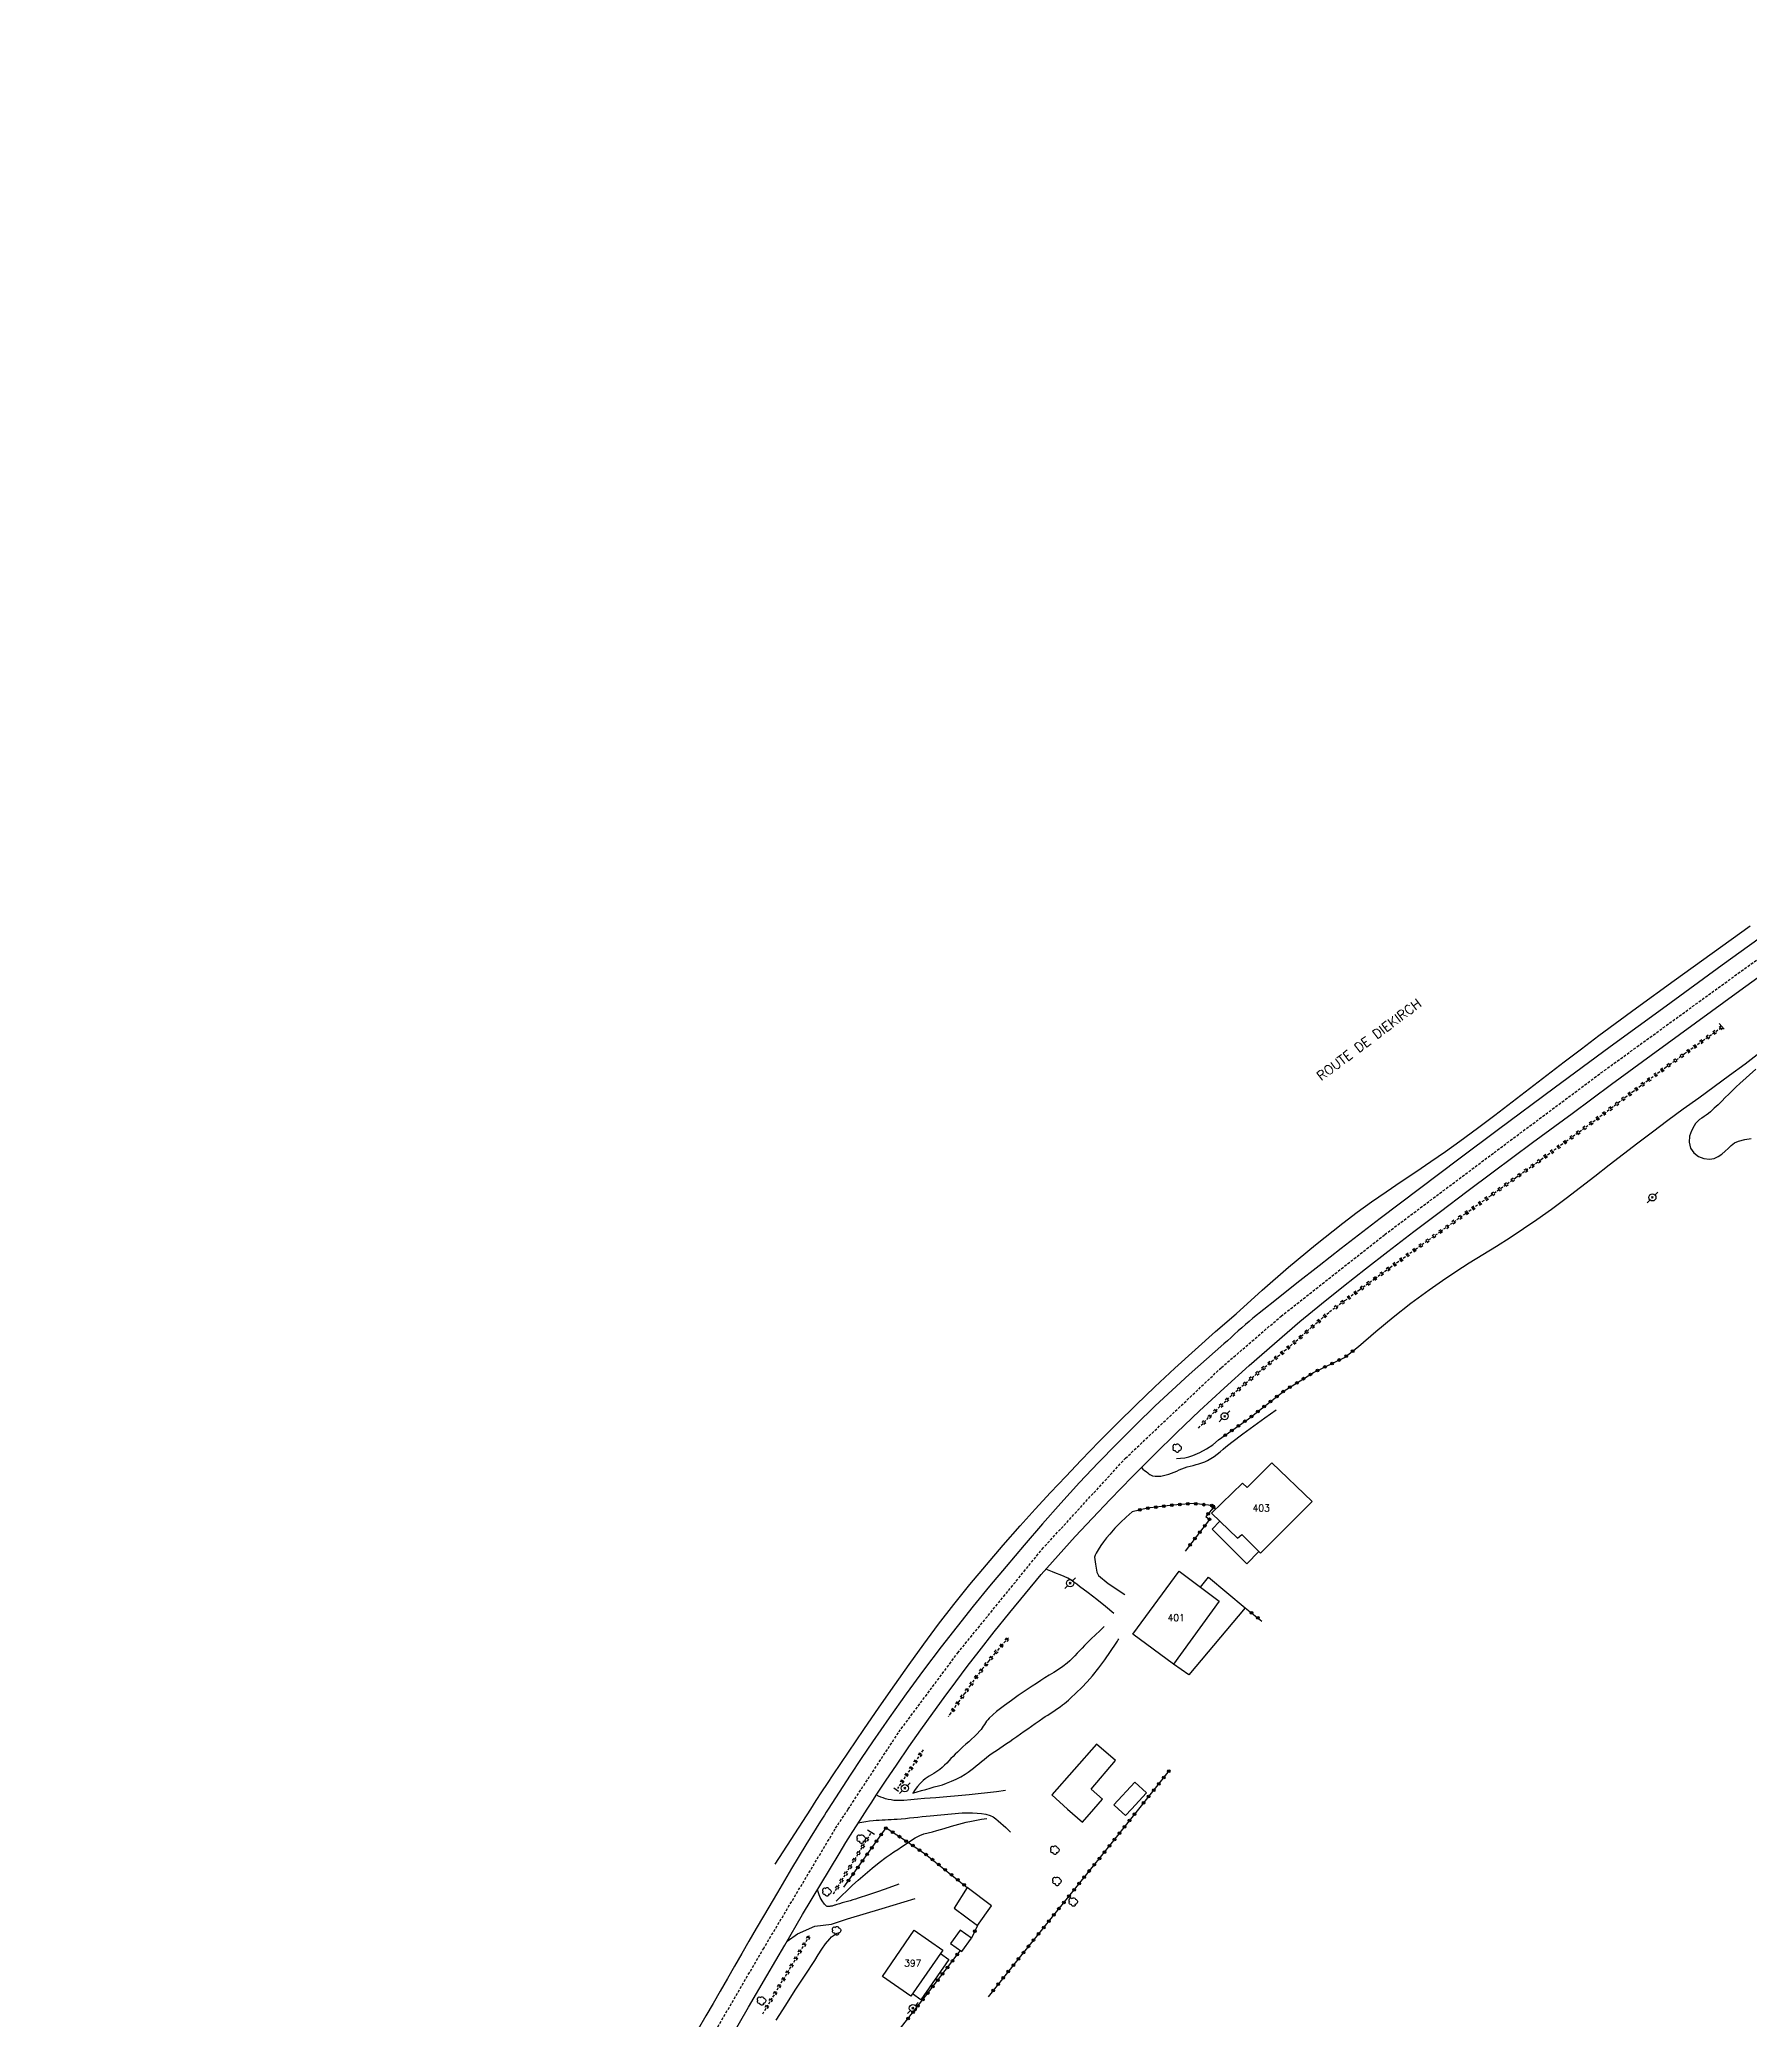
# Model space of a CAD drawing. Header units: millimetres. Extents: x 255000 to 256004, y 44053 to 45000.
# Drawn here: x 255163.6 to 255481.8, y 44631.7 to 45000 of the extents above; entities that cross this region are included whole.
import ezdxf
from ezdxf.enums import TextEntityAlignment as Align

# ---------------------------------------------------------------- set-up
doc = ezdxf.new("R2010")
doc.units = ezdxf.units.MM
doc.linetypes.add('DASHED', pattern=[0.75, 0.5, -0.25])
doc.layers.get('0').update_dxf_attribs({"linetype": 'CONTINUOUS'})
for name, color, linetype in [('W0001', 6, 'DASHED'), ('W0008', 7, 'CONTINUOUS'), ('W0017', 7, 'CONTINUOUS'), ('W0071', 7, 'CONTINUOUS'), ('W0101', 7, 'CONTINUOUS'), ('W0104', 1, 'CONTINUOUS'), ('W0120', 7, 'CONTINUOUS'), ('W0211', 2, 'CONTINUOUS'), ('W0214', 2, 'CONTINUOUS'), ('W0220', 5, 'DASHED'), ('W0300', 7, 'CONTINUOUS'), ('W0322', 7, 'CONTINUOUS'), ('W0323', 7, 'CONTINUOUS'), ('W0333', 7, 'CONTINUOUS'), ('W0473', 7, 'CONTINUOUS'), ('W0989', 7, 'CONTINUOUS'), ('W0991', 7, 'CONTINUOUS')]:
    doc.layers.add(name, color=color, linetype=linetype)
doc.styles.get("Standard").update_dxf_attribs({"font": 'romans.shx', "width": 0.85})

# ---------------------------------------------------------------- blocks, each defined once
blk = doc.blocks.new('T473')
for p, q in [((-0.166667, 0.166667), (0.166667, -0.166667)), ((-0.166667, -0.166667), (0.166667, 0.166667)), ((0.500001, 0.500001), (1.000002, 1.000002)), ((-1.000002, -1.000002), (-0.500001, -0.500001))]:
    blk.add_line(p, q)
blk.add_ellipse((0, 0), major_axis=(0.471405, 0.471405), ratio=1, start_param=5.4977871438, end_param=11.780972451)
blk = doc.blocks.new('T300')
for p, q in [((-0.8, 0.51), (-0.86, 0.34)), ((-0.86, 0.34), (-0.86, 0.17)), ((-0.86, 0.17), (-0.74, 0.06)), ((-0.69, 0.63), (-0.8, 0.51)), ((-0.8, -0.06), (-0.74, 0.06)), ((-0.74, 0.06), (-0.69, 0.11)), ((-0.57, 0.69), (-0.69, 0.63)), ((-0.46, 0.69), (-0.57, 0.69)), ((-0.29, 0.63), (-0.46, 0.69)), ((-0.29, 0.63), (-0.17, 0.74)), ((-0.23, 0.57), (-0.29, 0.63)), ((-0.17, 0.74), (-0.06, 0.8)), ((-0.06, 0.8), (0.06, 0.8)), ((0.06, 0.8), (0.23, 0.74)), ((0.23, 0.74), (0.34, 0.63)), ((0.34, 0.63), (0.4, 0.51)), ((0.46, 0.46), (0.34, 0.46)), ((0.4, 0.51), (0.4, 0.46)), ((0.57, 0.4), (0.46, 0.46)), ((0.57, 0.4), (0.69, 0.29)), ((0.69, 0.29), (0.74, 0.17)), ((0.74, 0.06), (0.69, -0.17)), ((0.74, 0.17), (0.74, 0.06)), ((-0.8, -0.17), (-0.8, -0.06)), ((-0.8, -0.23), (-0.8, -0.17)), ((-0.74, -0.34), (-0.8, -0.23)), ((-0.69, -0.4), (-0.74, -0.34)), ((-0.51, -0.46), (-0.69, -0.4)), ((-0.4, -0.46), (-0.51, -0.46)), ((-0.4, -0.46), (-0.34, -0.46)), ((-0.34, -0.46), (-0.34, -0.4)), ((-0.34, -0.51), (-0.34, -0.46)), ((-0.29, -0.63), (-0.34, -0.51)), ((-0.17, -0.74), (-0.29, -0.63)), ((-0.06, -0.8), (-0.17, -0.74)), ((0.06, -0.8), (-0.06, -0.8)), ((0.17, -0.74), (0.06, -0.8)), ((0.23, -0.69), (0.17, -0.74)), ((0.29, -0.46), (0.23, -0.46)), ((0.29, -0.63), (0.23, -0.69)), ((0.46, -0.4), (0.29, -0.46)), ((0.34, -0.51), (0.29, -0.63)), ((0.34, -0.51), (0.34, -0.46)), ((0.57, -0.34), (0.46, -0.4)), ((0.63, -0.29), (0.57, -0.34)), ((0.69, -0.17), (0.63, -0.29))]:
    blk.add_line(p, q)
blk = doc.blocks.new('t323o')
at = {"color": 0, "linetype": 'Continuous'}
for radius in [0.25, 0.15]:
    blk.add_circle((0, 0), radius, dxfattribs=at)
blk = doc.blocks.new('t220o')
at = {"color": 0, "linetype": 'Continuous'}
for p, q in [((-0.25, 0.25), (0.25, 0.25)), ((-0.25, -0.25), (0.25, -0.25))]:
    blk.add_line(p, q, dxfattribs=at)
blk = doc.blocks.new('t322o')
at = {"color": 0, "linetype": 'Continuous'}
for radius in [0.25, 0.15]:
    blk.add_circle((0, 0), radius, dxfattribs=at)

msp = doc.modelspace()

# ---------------------------------------------------------------- linework, layer by layer
at = {"layer": 'W0001'}
for points in [[(255313.96, 44671), (255323.39, 44685.34), (255334.32, 44700.01), (255350.04, 44719.33), (255365.53, 44736.22), (255383.38, 44753.1), (255394.47, 44762.64), (255413.77, 44777.83), (255434.09, 44793.06), (255453.97, 44807.87), (255473.98, 44822.39), (255494.28, 44837.12), (255514.29, 44851.42), (255534.21, 44865.75), (255554.28, 44880.28), (255574.71, 44895.07), (255594.79, 44909.67), (255614.95, 44924.22), (255635.13, 44938.95), (255655.1, 44953.4), (255675.49, 44968.28), (255705.56, 44990.32), (255718.66, 45000)], [(255163.56, 44412.59), (255177.44, 44436.38), (255188.15, 44454.97), (255200.54, 44476.42), (255212.92, 44497.76), (255226.45, 44521.21), (255243.06, 44549.86), (255261.57, 44581.94), (255274.77, 44604.39), (255286.69, 44625.33), (255298.18, 44645.02), (255311.62, 44667.44), (255313.96, 44671)]]:
    msp.add_lwpolyline(points, dxfattribs=at)
at = {"layer": 'W0008'}
for points in [[(255486.68, 44835.24), (255481.6, 44831.58), (255476.53, 44827.9), (255466.09, 44820.31), (255455.67, 44812.7), (255445.27, 44805.06), (255434.9, 44797.37), (255427.56, 44791.87), (255420.23, 44786.35), (255412.93, 44780.79), (255405.66, 44775.2), (255401.53, 44771.99), (255397.42, 44768.77), (255393.33, 44765.52), (255389.25, 44762.25)], [(255397.95, 44761.63), (255402.01, 44764.92), (255406.1, 44768.2), (255410.2, 44771.44), (255414.32, 44774.66), (255419.19, 44778.4), (255424.1, 44782.11), (255429.01, 44785.8), (255433.94, 44789.48), (255441.26, 44794.93), (255448.6, 44800.36), (255455.95, 44805.77), (255463.31, 44811.17), (255471.55, 44817.18), (255479.81, 44823.17), (255488.07, 44829.14)], [(255389.25, 44762.25), (255388.55, 44761.68), (255387.87, 44761.09), (255387.19, 44760.5), (255386.51, 44759.9), (255385.84, 44759.29), (255385.17, 44758.69), (255384.49, 44758.09), (255383.81, 44757.49), (255380.59, 44754.65), (255377.38, 44751.79), (255374.2, 44748.9), (255371.07, 44745.95), (255367.48, 44742.47), (255363.94, 44738.94), (255360.45, 44735.37), (255357.01, 44731.73), (255353.51, 44727.9), (255350.08, 44724.01), (255346.7, 44720.07), (255343.35, 44716.11), (255340.27, 44712.42), (255337.22, 44708.71), (255334.21, 44704.96), (255331.26, 44701.16), (255327.98, 44696.81), (255324.76, 44692.4), (255321.6, 44687.96), (255318.48, 44683.48), (255316.38, 44680.39), (255314.31, 44677.28), (255312.26, 44674.15), (255310.25, 44671)], [(255317.48, 44671), (255318.33, 44672.3), (255319.17, 44673.59), (255320.02, 44674.89), (255320.88, 44676.18), (255323.04, 44679.38), (255325.23, 44682.56), (255327.44, 44685.71), (255329.69, 44688.85), (255331.81, 44691.76), (255333.95, 44694.64), (255336.11, 44697.51), (255338.31, 44700.36), (255341.14, 44703.96), (255344, 44707.55), (255346.91, 44711.1), (255349.88, 44714.59), (255353.01, 44718.15), (255356.19, 44721.66), (255359.43, 44725.12), (255362.7, 44728.54), (255366.78, 44732.75), (255370.91, 44736.9), (255375.08, 44741.01), (255379.32, 44745.06), (255383.89, 44749.29), (255388.54, 44753.45), (255393.24, 44757.55), (255397.95, 44761.63)], [(255310.25, 44671), (255309.89, 44670.44), (255309.53, 44669.87), (255309.17, 44669.3), (255308.82, 44668.74), (255306.1, 44664.36), (255303.43, 44659.95), (255300.8, 44655.52), (255298.18, 44651.08), (255296.83, 44648.77), (255295.48, 44646.46), (255294.15, 44644.14), (255292.82, 44641.82), (255291.49, 44639.5), (255290.16, 44637.17), (255288.83, 44634.85), (255287.49, 44632.54), (255286.05, 44630.06), (255284.61, 44627.58), (255282.99, 44625.37), (255282.25, 44624.55)], [(255292.04, 44628.37), (255295.44, 44634.2), (255298.85, 44640.02), (255302.17, 44645.7), (255305.49, 44651.39), (255308.84, 44657.05), (255312.25, 44662.69), (255313.54, 44664.77), (255314.85, 44666.86), (255316.16, 44668.93), (255317.48, 44671)]]:
    msp.add_lwpolyline(points, dxfattribs=at)
at = {"layer": 'W0017'}
for points in [[(255368.5, 44734.49), (255368.78, 44734.23), (255369.06, 44733.98), (255369.36, 44733.74), (255369.67, 44733.51), (255369.87, 44733.36), (255370.08, 44733.21), (255370.3, 44733.07), (255370.55, 44732.98), (255371.07, 44732.88), (255371.59, 44732.87), (255372.11, 44732.92), (255372.62, 44733), (255373.12, 44733.12), (255373.62, 44733.27), (255374.11, 44733.45), (255374.59, 44733.65), (255375.06, 44733.86), (255375.53, 44734.06), (255376.01, 44734.26), (255376.49, 44734.44), (255377.03, 44734.61), (255377.57, 44734.77), (255378.11, 44734.91), (255378.66, 44735.06), (255379.2, 44735.21), (255379.74, 44735.39), (255380.27, 44735.59), (255380.78, 44735.83), (255381.4, 44736.19), (255382, 44736.58), (255382.57, 44737.01), (255383.13, 44737.45), (255383.68, 44737.91), (255384.22, 44738.36), (255384.77, 44738.81), (255385.33, 44739.24), (255387.38, 44740.75), (255389.43, 44742.25), (255391.48, 44743.75), (255393.54, 44745.24)], [(255359.78, 44717.86), (255359.94, 44716.56), (255360.22, 44715.04), (255360.54, 44714.41), (255362.32, 44712.92), (255365.4, 44710.87)], [(255363.34, 44707.36), (255361.79, 44708.66), (255360.22, 44709.94), (255358.62, 44711.19), (255357.01, 44712.41), (255356.48, 44712.81), (255355.95, 44713.2), (255355.41, 44713.58), (255354.84, 44713.92), (255354.14, 44714.27), (255353.41, 44714.56), (255352.68, 44714.83), (255351.96, 44715.12), (255351.66, 44715.24), (255351.36, 44715.37), (255351.06, 44715.49), (255350.76, 44715.61)], [(255323.38, 44657.06), (255321.5, 44656.36), (255319.61, 44655.69), (255317.71, 44655.04), (255315.81, 44654.42), (255315.31, 44654.26), (255314.82, 44654.11), (255314.32, 44653.97), (255313.82, 44653.82), (255313.33, 44653.68), (255312.83, 44653.54), (255312.33, 44653.4), (255311.83, 44653.26), (255311.69, 44653.21), (255311.55, 44653.16), (255311.4, 44653.12), (255311.26, 44653.07), (255311.12, 44653.02), (255310.97, 44652.98), (255310.83, 44652.94), (255310.68, 44652.92), (255310.53, 44652.89), (255310.38, 44652.87), (255310.22, 44652.87), (255310.07, 44652.9), (255309.91, 44652.98), (255309.78, 44653.09), (255309.67, 44653.21), (255309.56, 44653.34), (255309.14, 44653.94), (255308.77, 44654.59), (255308.47, 44655.26), (255308.25, 44655.97)], [(255302.6, 44646.42), (255304.55, 44647.8), (255307.74, 44649.26), (255310.84, 44649.58), (255313.86, 44650.58), (255320.3, 44652.49), (255326.44, 44654.36)]]:
    msp.add_lwpolyline(points, dxfattribs=at)
at = {"layer": 'W0071'}
for points in [[(255482.77, 44808.6), (255479.83, 44805.91), (255479.14, 44805.26), (255478.46, 44804.6), (255477.78, 44803.94), (255477.1, 44803.28), (255476.43, 44802.61), (255475.75, 44801.95), (255475.06, 44801.3), (255474.36, 44800.66), (255473.98, 44800.34), (255473.57, 44800.05), (255473.15, 44799.77), (255472.73, 44799.49), (255472.32, 44799.19), (255471.93, 44798.85), (255471.57, 44798.46), (255471.28, 44798.02), (255470.82, 44797.11), (255470.46, 44796.1), (255470.36, 44794.99), (255470.65, 44793.89), (255471.27, 44793), (255472.13, 44792.35), (255473.12, 44791.97), (255474.17, 44791.86), (255475.01, 44791.99), (255475.79, 44792.34), (255476.47, 44792.8), (255477.09, 44793.33), (255477.64, 44793.85), (255478.21, 44794.38), (255478.84, 44794.86), (255479.55, 44795.2), (255480.72, 44795.51), (255481.92, 44795.66)], [(255343.19, 44674.46), (255341.52, 44674.23), (255339.84, 44674.02), (255338.16, 44673.82), (255336.48, 44673.64), (255334.4, 44673.45), (255332.32, 44673.28), (255330.24, 44673.12), (255328.15, 44672.96), (255326.87, 44672.84), (255325.58, 44672.69), (255324.29, 44672.58), (255322.99, 44672.58), (255322.46, 44672.62), (255321.94, 44672.7), (255321.42, 44672.8), (255320.91, 44672.93), (255320.47, 44673.07), (255320.03, 44673.23), (255319.6, 44673.42), (255319.19, 44673.63)], [(255315.83, 44668.47), (255316.52, 44668.59), (255317.21, 44668.7), (255317.9, 44668.79), (255318.6, 44668.87), (255319.16, 44668.92), (255319.71, 44668.96), (255320.27, 44669), (255320.83, 44669.02), (255321.39, 44669.05), (255321.95, 44669.08), (255322.51, 44669.11), (255323.07, 44669.15), (255323.84, 44669.21), (255324.61, 44669.28), (255325.38, 44669.36), (255326.15, 44669.44), (255326.92, 44669.52), (255327.69, 44669.6), (255328.46, 44669.67), (255329.23, 44669.74), (255331.19, 44669.93), (255333.15, 44670.14), (255335.13, 44670.29), (255337.11, 44670.3), (255337.92, 44670.27), (255338.74, 44670.2), (255339.56, 44670.07), (255340.35, 44669.82), (255340.9, 44669.54), (255341.4, 44669.18), (255341.87, 44668.79), (255342.34, 44668.41), (255342.81, 44668.01), (255343.27, 44667.6), (255343.72, 44667.17), (255344.16, 44666.73)]]:
    msp.add_lwpolyline(points, dxfattribs=at)
at = {"layer": 'W0101'}
for points in [[(255392.73, 44735.35), (255388.15, 44730.82), (255387.32, 44731.6), (255381.54, 44726.03), (255386.36, 44721.38), (255387.15, 44722.05), (255390.64, 44718.61), (255400.23, 44728.18)], [(255366.92, 44703.51), (255375.49, 44715.23), (255382.98, 44709.66), (255374.46, 44697.96), (255366.92, 44703.51)], [(255331.54, 44644.74), (255325.62, 44636.24), (255320.36, 44639.87), (255326.21, 44648.48)]]:
    msp.add_lwpolyline(points, close=True, dxfattribs=at)
at = {"layer": 'W0104'}
for points in [[(255383.11, 44724.52), (255381.68, 44723.02), (255388.13, 44716.57), (255390.36, 44718.89)], [(255379.5, 44712.25), (255380.95, 44714.12), (255387.81, 44708.42), (255377.3, 44695.99), (255374.46, 44697.96)], [(255363.65, 44680.01), (255360.15, 44683.08), (255351.85, 44673.62), (255354.78, 44671)], [(255359.62, 44671), (255361.23, 44672.86), (255359.13, 44674.68), (255363.65, 44680.01)], [(255366.65, 44671), (255369.43, 44674.02), (255367.25, 44676.03), (255363.35, 44671.8), (255364.21, 44671)], [(255354.78, 44671), (255357.51, 44668.56), (255359.62, 44671)], [(255364.21, 44671), (255365.53, 44669.79)], [(255365.53, 44669.79), (255366.65, 44671)], [(255331.14, 44644.16), (255332.69, 44643.06), (255327.47, 44635.56), (255325.91, 44636.65)]]:
    msp.add_lwpolyline(points, dxfattribs=at)
for points in [[(255333.69, 44652.55), (255338.02, 44649.35), (255340.64, 44653), (255336.11, 44656.45)], [(255334.78, 44648.48), (255332.99, 44646), (255335.09, 44644.49), (255336.88, 44646.97)]]:
    msp.add_lwpolyline(points, close=True, dxfattribs=at)
at = {"layer": 'W0120'}
for points in [[(255476.89, 44816.04), (255475.93, 44817.09)], [(255323.32, 44674.26), (255322.43, 44674.87)], [(255318.84, 44666.27), (255317.57, 44667.07)]]:
    msp.add_lwpolyline(points, dxfattribs=at)
at = {"layer": 'W0211'}
for points in [[(255386.12, 44763.08), (255390.94, 44767.47), (255395.85, 44771.75), (255400.86, 44775.91), (255405.97, 44779.96), (255408.63, 44781.96), (255411.32, 44783.9), (255414.05, 44785.79), (255416.8, 44787.66), (255419.55, 44789.51), (255422.3, 44791.38), (255425.03, 44793.27), (255427.73, 44795.2), (255430.99, 44797.61), (255434.23, 44800.05), (255437.46, 44802.51), (255440.67, 44804.98), (255443.88, 44807.46), (255447.1, 44809.93), (255450.33, 44812.38), (255453.58, 44814.81), (255460.57, 44819.97), (255467.58, 44825.08), (255474.63, 44830.16), (255481.7, 44835.2)], [(255408.9, 44757.01), (255412.08, 44759.77), (255415.33, 44762.45), (255418.64, 44765.05), (255422.02, 44767.56), (255424.47, 44769.28), (255426.96, 44770.93), (255429.48, 44772.54), (255432.02, 44774.12), (255434.56, 44775.69), (255437.09, 44777.28), (255439.59, 44778.92), (255442.06, 44780.61), (255444.8, 44782.57), (255447.51, 44784.58), (255450.19, 44786.63), (255452.86, 44788.69), (255455.52, 44790.77), (255458.18, 44792.84), (255460.85, 44794.9), (255463.53, 44796.94), (255466.39, 44799.07), (255469.26, 44801.17), (255472.15, 44803.27), (255475.03, 44805.37), (255477.9, 44807.47), (255480.77, 44809.59), (255483.61, 44811.74)], [(255306.98, 44671), (255308.03, 44672.59), (255309.08, 44674.18), (255310.13, 44675.77), (255311.18, 44677.36), (255314.01, 44681.58), (255316.85, 44685.79), (255319.72, 44689.97), (255322.63, 44694.13), (255325.31, 44697.9), (255328.01, 44701.65), (255330.76, 44705.36), (255333.59, 44709.02), (255336.59, 44712.76), (255339.67, 44716.44), (255342.8, 44720.08), (255345.96, 44723.68), (255348.74, 44726.78), (255351.56, 44729.84), (255354.41, 44732.86), (255357.29, 44735.86), (255360.67, 44739.33), (255364.07, 44742.76), (255367.52, 44746.16), (255371.01, 44749.5), (255374.73, 44752.97), (255378.47, 44756.4), (255382.26, 44759.77), (255386.12, 44763.08)], [(255375, 44736.19), (255375.78, 44736.22), (255376.55, 44736.33), (255377.31, 44736.5), (255378.05, 44736.74), (255379.35, 44737.3), (255380.59, 44737.97), (255381.76, 44738.75), (255382.86, 44739.64)], [(255355.3, 44691.61), (255356.38, 44692.6), (255357.42, 44693.62), (255358.43, 44694.68), (255359.39, 44695.78), (255360.56, 44697.24), (255361.67, 44698.74), (255362.73, 44700.28), (255363.78, 44701.82), (255363.92, 44702.02), (255364.05, 44702.23), (255364.18, 44702.44), (255364.31, 44702.65)], [(255325.99, 44673.99), (255326.8, 44674.22), (255327.61, 44674.44), (255328.41, 44674.67), (255329.22, 44674.9), (255329.98, 44675.12), (255330.74, 44675.32), (255331.51, 44675.54), (255332.26, 44675.8), (255333.15, 44676.17), (255334.03, 44676.57), (255334.89, 44677.02), (255335.73, 44677.51), (255336.26, 44677.86), (255336.77, 44678.23), (255337.27, 44678.63), (255337.76, 44679.03), (255338.25, 44679.44), (255338.73, 44679.85), (255339.22, 44680.25), (255339.73, 44680.63), (255340.33, 44681.07), (255340.93, 44681.5), (255341.54, 44681.92), (255342.16, 44682.34), (255342.77, 44682.76), (255343.38, 44683.18), (255344, 44683.59), (255344.61, 44684.02), (255345.3, 44684.5), (255345.99, 44684.98), (255346.68, 44685.47), (255347.37, 44685.95), (255348.06, 44686.43), (255348.75, 44686.92), (255349.45, 44687.4), (255350.14, 44687.88), (255350.6, 44688.19), (255351.07, 44688.49), (255351.53, 44688.79), (255352, 44689.1), (255352.46, 44689.4), (255352.92, 44689.71), (255353.37, 44690.03), (255353.82, 44690.36), (255354.2, 44690.66), (255354.58, 44690.96), (255354.94, 44691.28), (255355.3, 44691.61)], [(255300.39, 44660.78), (255306.98, 44671)], [(255311.75, 44653.86), (255312.74, 44654.88), (255313.75, 44655.87), (255314.78, 44656.85), (255315.83, 44657.8), (255317.1, 44658.91), (255318.39, 44659.99), (255319.71, 44661.05), (255321.05, 44662.07), (255321.74, 44662.57), (255322.46, 44663.04), (255323.18, 44663.51), (255323.9, 44663.98), (255324.72, 44664.53), (255325.54, 44665.11), (255326.39, 44665.65), (255327.28, 44666.11), (255328.04, 44666.4), (255328.83, 44666.61), (255329.63, 44666.8), (255330.42, 44667), (255331.79, 44667.4), (255333.16, 44667.81), (255334.54, 44668.21), (255335.93, 44668.56), (255336.87, 44668.77), (255337.82, 44668.96), (255338.77, 44669.13), (255339.73, 44669.28)], [(255300.56, 44631.75), (255302.33, 44634.54), (255304.12, 44637.33), (255305.93, 44640.1), (255307.75, 44642.86), (255308.4, 44643.89), (255309.04, 44644.93), (255309.73, 44645.96), (255310.52, 44646.89), (255310.87, 44647.22), (255311.24, 44647.51), (255311.64, 44647.78), (255312.05, 44648)]]:
    msp.add_lwpolyline(points, dxfattribs=at)
at = {"layer": 'W0214'}
for points in [[(255361.57, 44704.93), (255360.76, 44704.17), (255359.95, 44703.41), (255359.15, 44702.64), (255358.36, 44701.86), (255357.9, 44701.4), (255357.45, 44700.92), (255357.01, 44700.45), (255356.57, 44699.97), (255356.12, 44699.49), (255355.66, 44699.03), (255355.19, 44698.58), (255354.7, 44698.15), (255353.9, 44697.53), (255353.08, 44696.95), (255352.23, 44696.41), (255351.35, 44695.92)], [(255351.35, 44695.92), (255350.56, 44695.41), (255349.77, 44694.9), (255348.98, 44694.38), (255348.2, 44693.85), (255346.9, 44692.98), (255345.6, 44692.09), (255344.32, 44691.2), (255343.06, 44690.26), (255342.31, 44689.7), (255341.56, 44689.13), (255340.84, 44688.53), (255340.16, 44687.88), (255339.92, 44687.6), (255339.7, 44687.32), (255339.49, 44687.02), (255339.29, 44686.71), (255339.09, 44686.41), (255338.89, 44686.11), (255338.68, 44685.82), (255338.44, 44685.54), (255337.95, 44685.01), (255337.44, 44684.5), (255336.92, 44684.01), (255336.39, 44683.53), (255335.85, 44683.05), (255335.31, 44682.58), (255334.78, 44682.09), (255334.26, 44681.6), (255333.85, 44681.2), (255333.46, 44680.79), (255333.07, 44680.38), (255332.68, 44679.96), (255332.28, 44679.55), (255331.88, 44679.15), (255331.46, 44678.76), (255331.02, 44678.39), (255330.65, 44678.1), (255330.26, 44677.84), (255329.86, 44677.6), (255329.45, 44677.37), (255329.05, 44677.13), (255328.65, 44676.88), (255328.27, 44676.61), (255327.91, 44676.31), (255327.37, 44675.78), (255326.87, 44675.22), (255326.41, 44674.62), (255325.99, 44673.99)]]:
    msp.add_lwpolyline(points, dxfattribs=at)
at = {"layer": 'W0220'}
for points in [[(255476.35, 44816.27), (255472.93, 44813.84), (255469.52, 44811.4), (255466.12, 44808.94), (255462.73, 44806.46), (255461.4, 44805.47), (255460.07, 44804.48), (255458.75, 44803.48), (255457.43, 44802.48), (255456.11, 44801.48), (255454.79, 44800.48), (255453.47, 44799.48), (255452.14, 44798.5), (255447.49, 44795.1), (255442.83, 44791.73), (255438.15, 44788.38), (255433.47, 44785.04), (255428.78, 44781.7), (255424.1, 44778.36), (255419.42, 44775.01), (255414.75, 44771.64), (255411.93, 44769.59), (255409.11, 44767.54), (255406.29, 44765.49), (255403.48, 44763.42)], [(255379.09, 44741.82), (255380.65, 44743.44), (255382.24, 44745.03), (255383.87, 44746.59), (255385.52, 44748.12), (255387.86, 44750.19), (255390.26, 44752.21), (255392.68, 44754.2), (255395.08, 44756.2), (255396.14, 44757.1), (255397.19, 44758), (255398.23, 44758.91), (255399.28, 44759.82), (255400.32, 44760.73), (255401.37, 44761.63), (255402.42, 44762.53), (255403.48, 44763.42)], [(255343.76, 44702.86), (255342.52, 44701.46), (255341.3, 44700.03), (255340.1, 44698.58), (255338.93, 44697.11), (255337.79, 44695.59), (255336.68, 44694.05), (255335.58, 44692.5), (255334.49, 44690.94), (255334.01, 44690.25), (255333.53, 44689.56), (255333.05, 44688.87), (255332.58, 44688.18)], [(255327.9, 44681.99), (255323.12, 44674.85)], [(255318.11, 44666.46), (255311.11, 44655.14)], [(255306.71, 44647.41), (255298.02, 44632.89)]]:
    msp.add_lwpolyline(points, dxfattribs=at)
at = {"layer": 'W0322'}
msp.add_lwpolyline([(255382.86, 44739.64), (255388.41, 44743.57), (255395.02, 44748.74), (255400.52, 44752.19), (255406.29, 44754.98), (255408.9, 44757.01)], dxfattribs=at)
at = {"layer": 'W0323'}
for points in [[(255382.18, 44727.36), (255378.13, 44727.83), (255374.33, 44727.51), (255369.65, 44726.96), (255366.75, 44726.27)], [(255382.18, 44727.36), (255380.49, 44725.42), (255381.17, 44724.86), (255376.63, 44718.93)], [(255387.82, 44708.42), (255390.88, 44705.96)], [(255373.68, 44678.18), (255367.98, 44671)], [(255367.98, 44671), (255361.35, 44662.65), (255345.27, 44642.72), (255340.02, 44636.09)], [(255313.13, 44656.49), (255321, 44667.49), (255324.97, 44664.91), (255328.36, 44662.62), (255336.11, 44656.45)], [(255338.02, 44649.35), (255336.88, 44646.97)], [(255315.85, 44620.26), (255328.35, 44636.22), (255334.82, 44644.69)]]:
    msp.add_lwpolyline(points, dxfattribs=at)
at = {"layer": 'W0333'}
msp.add_lwpolyline([(255366.75, 44726.27), (255365.66, 44725.29), (255364.6, 44724.27), (255363.58, 44723.21), (255362.6, 44722.12), (255362.02, 44721.43), (255361.45, 44720.72), (255360.92, 44719.99), (255360.43, 44719.23), (255360.24, 44718.9), (255360.07, 44718.56), (255359.91, 44718.21), (255359.78, 44717.86)], dxfattribs=at)

# ---------------------------------------------------------------- block references
at = {"layer": 'W0220'}
for p, rotation in [((255472.66, 44813.66), 215.6349151742453), ((255473.88, 44814.52), 215.3493300585329), ((255475.11, 44815.39), 215.3493300585329), ((255476.33, 44816.26), 215.3493300585329), ((255466.58, 44809.27), 215.9204990437831), ((255467.79, 44810.15), 215.9204990437831), ((255469.01, 44811.03), 215.9204990437831), ((255470.22, 44811.91), 215.6349151742453), ((255471.44, 44812.78), 215.6349151742453), ((255461.74, 44805.72), 216.537067825881), ((255462.94, 44806.61), 216.2060816668998), ((255464.15, 44807.5), 216.2060816668998), ((255465.37, 44808.39), 216.2060816668998), ((255456.95, 44802.11), 217.2134345173275), ((255458.14, 44803.02), 217.2187256324185), ((255459.34, 44803.92), 217.0969885197171), ((255460.54, 44804.83), 216.8697677549368), ((255452.15, 44798.51), 216.5000367182586), ((255453.36, 44799.4), 216.5000367182586), ((255454.56, 44800.3), 216.8433149333213), ((255455.75, 44801.2), 217.0811157668285), ((255447.3, 44794.97), 215.8675370228683), ((255448.52, 44795.85), 216.1503851864516), ((255449.73, 44796.74), 216.1503851864516), ((255450.94, 44797.62), 216.1503851864516), ((255442.44, 44791.46), 215.655878092284), ((255443.66, 44792.33), 215.8675370228683), ((255444.87, 44793.21), 215.8675370228683), ((255446.09, 44794.09), 215.8675370228683), ((255436.34, 44787.09), 215.5154102992683), ((255437.56, 44787.96), 215.5154102992683), ((255438.78, 44788.83), 215.655878092284), ((255440, 44789.71), 215.655878092284), ((255441.22, 44790.58), 215.655878092284), ((255431.46, 44783.6), 215.463294140981), ((255432.68, 44784.47), 215.463294140981), ((255433.9, 44785.35), 215.5154102992683), ((255435.12, 44786.22), 215.5154102992683), ((255426.57, 44780.12), 215.4995323498656), ((255427.79, 44780.99), 215.4995323498656), ((255429.02, 44781.86), 215.463294140981), ((255430.24, 44782.73), 215.463294140981), ((255421.69, 44776.63), 215.6069689551661), ((255422.91, 44777.51), 215.6069689551661), ((255424.13, 44778.38), 215.4995323498656), ((255425.35, 44779.25), 215.4995323498656), ((255416.82, 44773.13), 215.7856029897443), ((255418.04, 44774.01), 215.7856029897443), ((255419.25, 44774.89), 215.7856029897443), ((255420.47, 44775.76), 215.6069689551661), ((255410.74, 44768.73), 216.0371087937781), ((255411.96, 44769.62), 215.9388135071554), ((255413.17, 44770.5), 215.9388135071554), ((255414.39, 44771.38), 215.9388135071554), ((255415.6, 44772.25), 215.7856029897443), ((255405.9, 44765.2), 216.233693264039), ((255407.11, 44766.08), 216.135402045795), ((255408.32, 44766.97), 216.135402045795), ((255409.53, 44767.85), 216.0371087937781), ((255401.5, 44761.74), 40.56695696676506), ((255402.64, 44762.71), 40.15901533424919), ((255404.69, 44764.31), 216.233693264039), ((255396.96, 44757.81), 40.68471124718772), ((255398.1, 44758.79), 40.92534062545424), ((255399.23, 44759.78), 41.04573693968501), ((255400.36, 44760.76), 40.85468195656721), ((255392.37, 44753.95), 39.52549665335357), ((255393.52, 44754.91), 39.80638304733274), ((255394.68, 44755.87), 39.80638304733274), ((255395.82, 44756.83), 40.32385498164791), ((255388.91, 44751.07), 40.07237631413801), ((255390.06, 44752.04), 40.07237631413801), ((255391.21, 44752.99), 39.52549665335357), ((255384.42, 44747.1), 42.82771792485237), ((255385.52, 44748.12), 42.82771792485237), ((255386.64, 44749.11), 41.44635781219831), ((255387.76, 44750.1), 41.44635781219831), ((255380.13, 44742.9), 45.9657202732424), ((255381.18, 44743.97), 44.91971980789337), ((255382.24, 44745.03), 44.91971980789337), ((255383.33, 44746.07), 43.87371902557378), ((255343.45, 44702.51), 228.4105984737274), ((255340.52, 44699.09), 230.5286917740687), ((255341.48, 44700.24), 229.4696470378021), ((255342.45, 44701.38), 229.4696470378021), ((255337.75, 44695.54), 234.2350494125699), ((255338.65, 44696.74), 232.9142973334198), ((255339.58, 44697.92), 231.5877326839381), ((255335.15, 44691.87), 234.8965031130519), ((255336.01, 44693.1), 234.8959550143775), ((255336.87, 44694.32), 234.2350494125699), ((255333.43, 44689.42), 235.415500754078), ((255334.28, 44690.65), 234.8909824540759), ((255327.29, 44681.09), 236.215592636903), ((255324.79, 44677.35), 236.215592636903), ((255325.62, 44678.59), 236.215592636903), ((255326.46, 44679.84), 236.215592636903), ((255323.95, 44676.1), 236.215592636903), ((255315.84, 44662.79), 238.2738013228834), ((255316.63, 44664.07), 238.2738013228834), ((255317.42, 44665.35), 238.2738013228834), ((255313.48, 44658.97), 238.2738013228834), ((255314.27, 44660.24), 238.2738013228834), ((255315.06, 44661.52), 238.2738013228834), ((255311.9, 44656.41), 238.2738013228834), ((255312.69, 44657.69), 238.2738013228834), ((255304.95, 44644.48), 239.1024517915563), ((255305.72, 44645.76), 239.1024517915563), ((255306.49, 44647.05), 239.1024517915563), ((255302.64, 44640.61), 239.1024517915563), ((255303.41, 44641.9), 239.1024517915563), ((255304.18, 44643.19), 239.1024517915563), ((255300.33, 44636.75), 239.1024517915563), ((255301.1, 44638.04), 239.1024517915563), ((255301.87, 44639.33), 239.1024517915563), ((255298.79, 44634.18), 239.1024517915563), ((255299.56, 44635.47), 239.1024517915563)]:
    msp.add_blockref('t220o', p, dxfattribs=dict(at, rotation=rotation))
at = {"layer": 'W0300'}
for p in [(255375.18, 44738.09), (255316.44, 44665.43), (255352.43, 44663.34), (255310.03, 44655.59), (255352.84, 44657.56), (255355.86, 44653.72), (255311.84, 44648.38), (255297.89, 44635.32)]:
    msp.add_blockref('T300', p, dxfattribs=at)
at = {"layer": 'W0322'}
for p, rotation in [((255405.3, 44754.5), 25.7529385924031), ((255406.61, 44755.23), 37.92203074050266), ((255407.79, 44756.15), 37.92203074050266), ((255397.39, 44750.23), 32.12326019250897), ((255398.66, 44751.03), 32.12326019250897), ((255399.93, 44751.83), 32.12326019250897), ((255401.25, 44752.55), 25.7529385924031), ((255402.6, 44753.2), 25.7529385924031), ((255403.95, 44753.85), 25.7529385924031), ((255392.5, 44746.77), 38.04914533493704), ((255393.68, 44747.7), 38.04914533493704), ((255394.86, 44748.62), 38.04914533493704), ((255396.12, 44749.44), 32.12326019250897), ((255387.75, 44743.1), 35.32123919837912), ((255388.96, 44744), 38.04914533493704), ((255390.14, 44744.92), 38.04914533493704), ((255391.32, 44745.85), 38.04914533493704), ((255384.08, 44740.5), 35.32123919837912), ((255385.3, 44741.37), 35.32123919837912), ((255386.53, 44742.24), 35.32123919837912)]:
    msp.add_blockref('t322o', p, dxfattribs=dict(at, rotation=rotation))
at = {"layer": 'W0323'}
for p, rotation in [((255368.21, 44726.62), 193.3853943840818), ((255369.67, 44726.96), 186.7489601442215), ((255371.16, 44727.14), 186.7489601442215), ((255372.64, 44727.31), 186.7489601442215), ((255374.13, 44727.49), 186.7489601442215), ((255375.63, 44727.62), 184.7187644522049), ((255377.12, 44727.74), 184.7187644522049), ((255378.62, 44727.77), 173.4702113247942), ((255380.11, 44727.6), 173.4702113247942), ((255380.92, 44725.91), 229.0216217558963), ((255381.15, 44724.88), 320.2605998376574), ((255381.6, 44727.43), 173.4702113247942), ((255381.9, 44727.05), 229.0216217558963), ((255378.46, 44721.31), 232.5067626239823), ((255379.37, 44722.5), 232.5067626239823), ((255380.28, 44723.69), 232.5067626239823), ((255377.54, 44720.12), 232.5067626239823), ((255388.99, 44707.48), 321.167223880275), ((255390.15, 44706.54), 321.167223880275), ((255372.64, 44676.87), 231.5489929188879), ((255373.57, 44678.05), 231.5489929188879), ((255369.84, 44673.35), 231.5489929188879), ((255370.78, 44674.52), 231.5489929188879), ((255371.71, 44675.7), 231.5489929188879), ((255367.22, 44670.04), 231.5489929189712), ((255368.91, 44672.17), 231.5489929188879), ((255320.11, 44666.25), 54.43721299587606), ((255320.98, 44667.47), 54.43721299587606), ((255322.23, 44666.69), 326.9142250970162), ((255323.49, 44665.87), 326.9142250970162), ((255364.42, 44666.52), 231.5489929189712), ((255365.35, 44667.69), 231.5489929189712), ((255366.28, 44668.87), 231.5489929189712), ((255317.49, 44662.59), 54.43721299587606), ((255318.37, 44663.81), 54.43721299587606), ((255319.24, 44665.03), 54.43721299587606), ((255324.75, 44665.05), 326.9142250970162), ((255325.99, 44664.22), 326.0577519743966), ((255327.24, 44663.38), 326.0577519743966), ((255328.48, 44662.53), 321.4575898626276), ((255360.68, 44661.82), 231.0997717352827), ((255361.62, 44662.99), 231.5489929189712), ((255362.55, 44664.17), 231.5489929189712), ((255363.49, 44665.34), 231.5489929189712), ((255314.88, 44658.93), 54.43721299587606), ((255315.75, 44660.15), 54.43721299587606), ((255316.62, 44661.37), 54.43721299587606), ((255329.65, 44661.6), 321.4575898626276), ((255330.82, 44660.67), 321.4575898626276), ((255331.99, 44659.73), 321.4575898626276), ((255333.17, 44658.8), 321.4575898626276), ((255357.86, 44658.32), 231.0997717352827), ((255358.8, 44659.49), 231.0997717352827), ((255359.74, 44660.66), 231.0997717352827), ((255314, 44657.71), 54.43721299587606), ((255334.34, 44657.86), 321.4575898626276), ((255335.51, 44656.93), 321.4575898626276), ((255355.03, 44654.82), 231.0997717352827), ((255355.97, 44655.99), 231.0997717352827), ((255356.91, 44657.16), 231.0997717352827), ((255352.2, 44651.32), 231.0997717352827), ((255353.15, 44652.49), 231.0997717352827), ((255354.09, 44653.65), 231.0997717352827), ((255337.53, 44648.32), 244.3974040478054), ((255349.38, 44647.82), 231.0997717352827), ((255350.32, 44648.98), 231.0997717352827), ((255351.26, 44650.15), 231.0997717352827), ((255334.25, 44643.95), 52.62229261565437), ((255346.55, 44644.31), 231.0997717352827), ((255347.49, 44645.48), 231.0997717352827), ((255348.44, 44646.65), 231.0997717352827), ((255331.52, 44640.37), 52.62229261565437), ((255332.43, 44641.56), 52.62229261565437), ((255333.34, 44642.76), 52.62229261565437), ((255343.74, 44640.8), 231.6220102330399), ((255344.68, 44641.97), 231.6220102330399), ((255345.61, 44643.15), 231.0997717352827), ((255328.79, 44636.8), 52.62229261565437), ((255329.7, 44637.99), 52.62229261565437), ((255330.61, 44639.18), 52.62229261565437), ((255340.95, 44637.27), 231.6220102330399), ((255341.88, 44638.45), 231.6220102330399), ((255342.81, 44639.62), 231.6220102330399), ((255326.02, 44633.25), 51.93670707865333), ((255326.94, 44634.43), 51.93670707865333), ((255327.87, 44635.61), 51.93670707865333), ((255325.09, 44632.07), 51.93670707865333)]:
    msp.add_blockref('t323o', p, dxfattribs=dict(at, rotation=rotation))
at = {"layer": 'W0473'}
for p in [(255463.54, 44784.73), (255383.97, 44744.03), (255355.24, 44713), (255324.5, 44674.88), (255325.99, 44634.01)]:
    msp.add_blockref('T473', p, dxfattribs=at)

# ---------------------------------------------------------------- texts
at = {"layer": 'W0989'}
msp.add_text('ROUTE DE DIEKIRCH', height=1.75, rotation=36.8514, dxfattribs=at).set_placement((255401.96, 44806.33))
at = {"layer": 'W0991'}
for s, p in [('403', (255390.78, 44726.98)), ('401', (255374.96, 44706.59)), ('397', (255325.97, 44642.36))]:
    msp.add_text(s, height=1.25, dxfattribs=at).set_placement(p, align=Align.MIDDLE_CENTER)

doc.saveas('drawing.dxf')
